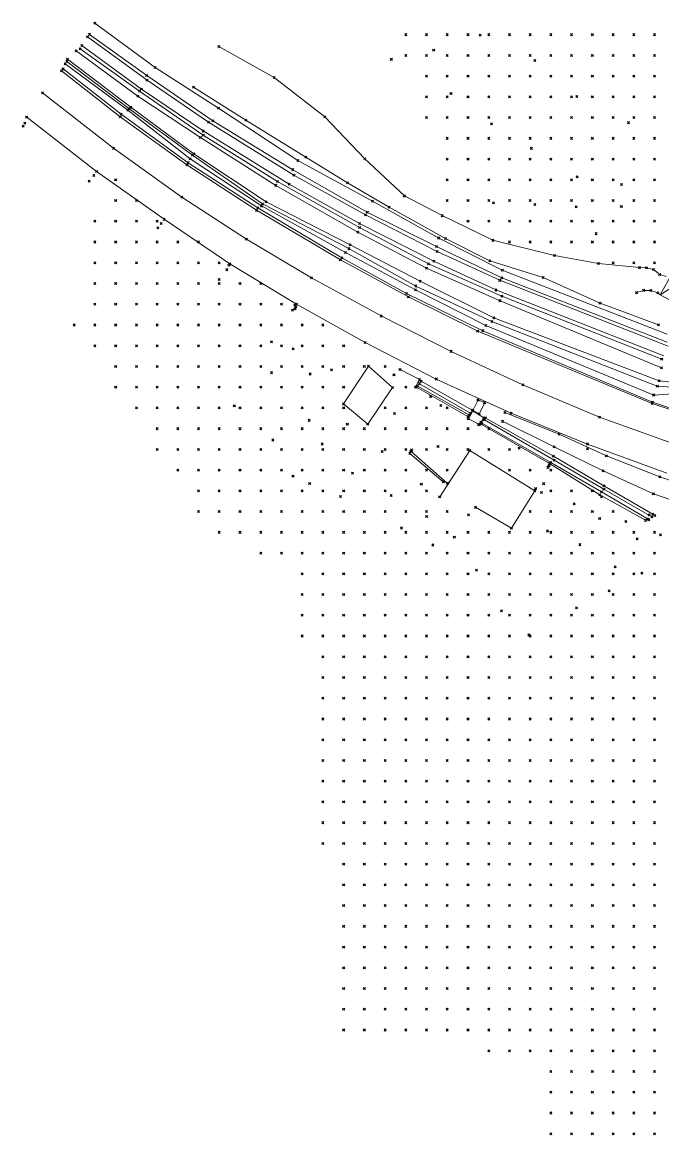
# Model space of a CAD drawing. Header units: metres. Extents: x 441556 to 446409, y 432338 to 461058.
# Drawn here: x 444639.9 to 444732.6, y 444541.6 to 444702.5 of the extents above; entities that cross this region are included whole.
import ezdxf

# ---------------------------------------------------------------- set-up
doc = ezdxf.new("R2010")
doc.units = ezdxf.units.M
doc.header["$MEASUREMENT"] = 0
doc.header["$PDMODE"] = 35
doc.header["$PDSIZE"] = 0.15
for name, color, linetype, lineweight in [('DTM-BRE-RevN2_UCGEN_MODEL', 5, 'Continuous', 0), ('DTM-BRE-RevN_GRP_ CAROSABIL', 2, 'Continuous', 0), ('DTM-BRE-RevN_GRP_AX', 2, 'Continuous', 0), ('DTM-BRE-RevN_GRP_CALE FERATA', 2, 'Continuous', 0), ('DTM-BRE-RevN_GRP_CONSTRUCTIE', 2, 'Continuous', 0), ('DTM-BRE-RevN_GRP_PARAPET METALIC', 2, 'Continuous', 0), ('DTM-BRE-RevN_GRP_PLATFORMA BETON', 2, 'Continuous', 0), ('DTM-BRE-RevN_GRP_PODET', 2, 'Continuous', 0), ('DTM-BRE-RevN_GRP_SANT BETON JOS', 2, 'Continuous', 0), ('DTM-BRE-RevN_GRP_SANT BETON SUS', 2, 'Continuous', 0), ('DTM-BRE-RevN_GRP_SANT PAMANT JOS', 2, 'Continuous', 0), ('DTM-BRE-RevN_GRP_TALUZ JOS', 2, 'Continuous', 0), ('DTM-BRE-RevN_GRP_TALUZ SUS', 2, 'Continuous', 0), ('DTM-BRE-RevN_GRP_ZID SPRIJIN JOS', 2, 'Continuous', 0), ('DTM-BRE-RevN_GRP_ZID SPRIJIN SUS', 2, 'Continuous', 0), ('DTM-NOK-RevN_LIDAR_co_lidar', 91, 'Continuous', 0), ('DTM-NOK-RevN_RTK', 32, 'Continuous', 0)]:
    doc.layers.add(name, color=color, linetype=linetype, lineweight=lineweight)

msp = doc.modelspace()

# ---------------------------------------------------------------- linework, layer by layer
at = {"layer": 'DTM-BRE-RevN2_UCGEN_MODEL'}
for points in [[(444735.917, 444665.417, 339.467), (444732.215, 444663.092, 341.251), (444734.008, 444666.301, 339.467)], [(444735.917, 444665.417, 339.467), (444734.725, 444661.754, 341.469), (444732.215, 444663.092, 341.251)]]:
    msp.add_3dface(points, dxfattribs=at)
at = {"layer": 'DTM-BRE-RevN_GRP_ CAROSABIL'}
for p, q in [((444654.096, 444688.871, 344.428), (444645.591, 444695.496, 344.508)), ((444650.668, 444680.952, 344.983), (444640.544, 444688.814, 345.04)), ((444663.74, 444681.904, 344.295), (444654.096, 444688.871, 344.428)), ((444673.809, 444675.34, 344.141), (444663.74, 444681.904, 344.295)), ((444660.445, 444674.039, 344.845), (444650.668, 444680.952, 344.983)), ((444685.935, 444668.181, 343.964), (444673.809, 444675.34, 344.141)), ((444669.943, 444667.576, 344.753), (444660.445, 444674.039, 344.845)), ((444679.597, 444661.749, 344.588), (444669.943, 444667.576, 344.753)), ((444695.779, 444662.815, 343.869), (444685.935, 444668.181, 343.964)), ((444705.811, 444657.85, 343.789), (444695.779, 444662.815, 343.869)), ((444689.512, 444656.207, 344.49), (444679.597, 444661.749, 344.588)), ((444731.064, 444647.383, 343.714), (444705.811, 444657.85, 343.789)), ((444699.823, 444650.936, 344.428), (444689.512, 444656.207, 344.49)), ((444710.639, 444645.981, 344.372), (444699.823, 444650.936, 344.428)), ((444742.853, 444643.418, 343.734), (444731.064, 444647.383, 343.714)), ((444721.697, 444641.535, 344.327), (444710.639, 444645.981, 344.372)), ((444733.175, 444637.343, 344.333), (444721.697, 444641.535, 344.327))]:
    msp.add_line(p, q, dxfattribs=at)
at = {"layer": 'DTM-BRE-RevN_GRP_AX'}
for p, q in [((444653.116, 444684.305, 344.686), (444642.852, 444692.34, 344.754)), ((444663.01, 444677.239, 344.576), (444653.116, 444684.305, 344.686)), ((444672.332, 444671.155, 344.413), (444663.01, 444677.239, 344.576)), ((444681.749, 444665.571, 344.281), (444672.332, 444671.155, 344.413)), ((444691.86, 444660.054, 344.157), (444681.749, 444665.571, 344.281)), ((444701.985, 444654.941, 344.072), (444691.86, 444660.054, 344.157)), ((444712.356, 444650.099, 344.043), (444701.985, 444654.941, 344.072)), ((444723.448, 444645.427, 344.017), (444712.356, 444650.099, 344.043)), ((444734.751, 444641.378, 344.043), (444723.448, 444645.427, 344.017))]:
    msp.add_line(p, q, dxfattribs=at)
at = {"layer": 'DTM-BRE-RevN_GRP_CALE FERATA'}
for p, q in [((444657.958, 444694.146, 344.653), (444649.333, 444700.418, 344.653)), ((444657.138, 444692.877, 344.684), (444648.513, 444699.177, 344.686)), ((444666.86, 444688.1, 344.664), (444657.958, 444694.146, 344.653)), ((444666.067, 444686.816, 344.704), (444657.138, 444692.877, 344.684)), ((444678.524, 444679.116, 344.719), (444666.067, 444686.816, 344.704)), ((444679.228, 444680.419, 344.674), (444666.86, 444688.1, 344.664)), ((444689.576, 444674.676, 344.652), (444679.228, 444680.419, 344.674)), ((444688.697, 444673.428, 344.688), (444678.524, 444679.116, 344.719)), ((444699.961, 444669.385, 344.598), (444689.576, 444674.676, 344.652)), ((444699.48, 444667.985, 344.626), (444688.697, 444673.428, 344.688)), ((444708.997, 444665.214, 344.587), (444699.961, 444669.385, 344.598)), ((444708.446, 444663.815, 344.631), (444699.48, 444667.985, 344.626)), ((444733.386, 444655.682, 344.589), (444708.997, 444665.214, 344.587)), ((444732.75, 444654.296, 344.628), (444708.446, 444663.815, 344.631))]:
    msp.add_line(p, q, dxfattribs=at)
at = {"layer": 'DTM-BRE-RevN_GRP_CONSTRUCTIE'}
for p, q in [((444690.025, 444652.797, 343.989), (444686.403, 444647.33, 345.973)), ((444693.497, 444649.717, 343.764), (444690.025, 444652.797, 343.989)), ((444689.893, 444644.402, 345.096), (444693.497, 444649.717, 343.764)), ((444686.403, 444647.33, 345.973), (444689.893, 444644.402, 345.096)), ((444704.653, 444640.585, 343.344), (444700.311, 444633.879, 345.485)), ((444714.095, 444634.759, 343.329), (444704.653, 444640.585, 343.344)), ((444710.681, 444629.356, 344.645), (444714.095, 444634.759, 343.329)), ((444705.479, 444632.382, 345.03), (444710.681, 444629.356, 344.645))]:
    msp.add_line(p, q, dxfattribs=at)
at = {"layer": 'DTM-BRE-RevN_GRP_PARAPET METALIC'}
for p, q in [((444654.233, 444689.242, 344.343), (444645.805, 444695.782, 344.412)), ((444663.912, 444682.227, 344.198), (444654.233, 444689.242, 344.343)), ((444674.006, 444675.707, 344.069), (444663.912, 444682.227, 344.198)), ((444686.137, 444668.462, 343.8), (444674.006, 444675.707, 344.069)), ((444695.502, 444663.313, 343.776), (444686.137, 444668.462, 343.8)), ((444706.553, 444657.928, 343.609), (444695.502, 444663.313, 343.776)), ((444731.118, 444647.597, 343.596), (444706.553, 444657.928, 343.609)), ((444742.898, 444643.646, 343.631), (444731.118, 444647.597, 343.596))]:
    msp.add_line(p, q, dxfattribs=at)
at = {"layer": 'DTM-BRE-RevN_GRP_PLATFORMA BETON'}
for p, q in [((444705.121, 444646.394, 343.566), (444705.861, 444647.905, 344.225)), ((444705.861, 444647.905, 344.225), (444706.825, 444647.515, 344.22)), ((444706.021, 444645.893, 343.587), (444705.121, 444646.394, 343.566)), ((444706.825, 444647.515, 344.22), (444706.021, 444645.893, 343.587))]:
    msp.add_line(p, q, dxfattribs=at)
at = {"layer": 'DTM-BRE-RevN_GRP_PODET'}
for p, q in [((444697.381, 444650.864, 343.903), (444694.57, 444652.303, 343.922)), ((444696.813, 444649.741, 343.629), (444697.381, 444650.864, 343.903)), ((444704.46, 444645.187, 343.308), (444705.105, 444646.324, 343.298)), ((444705.105, 444646.324, 343.298), (444706.686, 444645.319, 343.219)), ((444706.057, 444644.366, 343.212), (444704.46, 444645.187, 343.308)), ((444706.252, 444644.673, 342.914), (444706.057, 444644.366, 343.212)), ((444706.686, 444645.319, 343.219), (444706.252, 444644.673, 342.914))]:
    msp.add_line(p, q, dxfattribs=at)
at = {"layer": 'DTM-BRE-RevN_GRP_SANT BETON JOS'}
for p, q in [((444655.339, 444690.045, 343.827), (444646.337, 444696.862, 343.989)), ((444664.531, 444683.299, 343.655), (444655.339, 444690.045, 343.827)), ((444674.682, 444676.26, 343.625), (444664.531, 444683.299, 343.655)), ((444687.152, 444669.797, 343.31), (444674.682, 444676.26, 343.625)), ((444696.879, 444664.388, 343.354), (444687.152, 444669.797, 343.31)), ((444707.843, 444659.263, 343.133), (444696.879, 444664.388, 343.354)), ((444731.809, 444649.896, 342.522), (444707.843, 444659.263, 343.133)), ((444737.684, 444649.526, 341.597), (444731.809, 444649.896, 342.522)), ((444706.776, 444645.025, 342.708), (444716.884, 444639.214, 342.365)), ((444716.391, 444638.854, 342.361), (444706.416, 444644.573, 342.702)), ((444723.744, 444634.615, 342.113), (444716.391, 444638.854, 342.361)), ((444716.884, 444639.214, 342.365), (444724.087, 444635.003, 342.122)), ((444730.482, 444630.677, 341.651), (444723.744, 444634.615, 342.113)), ((444724.087, 444635.003, 342.122), (444731, 444630.999, 341.649))]:
    msp.add_line(p, q, dxfattribs=at)
at = {"layer": 'DTM-BRE-RevN_GRP_SANT BETON SUS'}
for p, q in [((444655.192, 444689.813, 344.155), (444646.101, 444696.54, 344.277)), ((444655.628, 444690.236, 344.066), (444646.458, 444697.189, 344.126)), ((444664.191, 444682.775, 344.075), (444655.192, 444689.813, 344.155)), ((444664.751, 444683.515, 343.963), (444655.628, 444690.236, 344.066)), ((444675.208, 444676.566, 344.014), (444664.751, 444683.515, 343.963)), ((444674.535, 444675.966, 343.939), (444664.191, 444682.775, 344.075)), ((444686.672, 444669.25, 343.723), (444674.535, 444675.966, 343.939)), ((444687.371, 444670.355, 343.783), (444675.208, 444676.566, 344.014)), ((444696.812, 444663.846, 343.55), (444686.672, 444669.25, 343.723)), ((444697.469, 444665.083, 343.668), (444687.371, 444670.355, 343.783)), ((444708.134, 444659.784, 343.609), (444697.469, 444665.083, 343.668)), ((444706.972, 444658.662, 343.543), (444696.812, 444663.846, 343.55)), ((444732.084, 444650.692, 343.139), (444708.134, 444659.784, 343.609)), ((444731.284, 444648.623, 343.451), (444706.972, 444658.662, 343.543)), ((444696.958, 444649.781, 343.406), (444704.4, 444645.532, 343.141)), ((444705.011, 444646.416, 343.217), (444697.609, 444650.621, 343.498)), ((444737.726, 444650.053, 341.984), (444732.084, 444650.692, 343.139)), ((444737.481, 444649.031, 341.919), (444731.284, 444648.623, 343.451)), ((444716.764, 444639.765, 342.934), (444706.917, 444645.335, 343.245)), ((444706.206, 444644.461, 343.116), (444716.187, 444638.698, 342.812)), ((444716.187, 444638.698, 342.812), (444723.507, 444634.197, 342.405)), ((444724.087, 444635.503, 342.476), (444716.764, 444639.765, 342.934)), ((444731.151, 444631.401, 342.162), (444724.087, 444635.503, 342.476)), ((444723.507, 444634.197, 342.405), (444730.107, 444630.499, 342.12))]:
    msp.add_line(p, q, dxfattribs=at)
at = {"layer": 'DTM-BRE-RevN_GRP_SANT PAMANT JOS'}
for p, q in [((444704.642, 444645.723, 342.784), (444697.074, 444649.94, 343.149)), ((444704.755, 444646.004, 342.78), (444697.406, 444650.263, 343.074))]:
    msp.add_line(p, q, dxfattribs=at)
at = {"layer": 'DTM-BRE-RevN_GRP_TALUZ JOS'}
for p, q in [((444659.133, 444696, 344.119), (444650.425, 444702.39, 344.006)), ((444656.642, 444691.861, 344.22), (444647.718, 444698.407, 344.257)), ((444668.334, 444699.022, 341.922), (444676.363, 444694.558, 341.968)), ((444668.287, 444690.101, 344.017), (444659.133, 444696, 344.119)), ((444676.363, 444694.558, 341.968), (444683.701, 444688.867, 342.149)), ((444665.675, 444685.88, 344.225), (444656.642, 444691.861, 344.22)), ((444679.795, 444682.545, 343.976), (444668.287, 444690.101, 344.017)), ((444683.701, 444688.867, 342.149), (444689.49, 444682.794, 342.244)), ((444676.6, 444678.949, 344.201), (444665.675, 444685.88, 344.225)), ((444690.604, 444676.668, 343.914), (444679.795, 444682.545, 343.976)), ((444689.49, 444682.794, 342.244), (444695.199, 444677.414, 342.453)), ((444688.459, 444672.184, 344.243), (444676.6, 444678.949, 344.201)), ((444695.199, 444677.414, 342.453), (444700.68, 444674.565, 342.458)), ((444700.165, 444671.332, 344.032), (444690.604, 444676.668, 343.914)), ((444700.68, 444674.565, 342.458), (444708, 444670.998, 342.554)), ((444698.399, 444666.958, 344.236), (444688.459, 444672.184, 344.243)), ((444709.378, 444666.673, 344.035), (444700.165, 444671.332, 344.032)), ((444708, 444670.998, 342.554), (444716.912, 444668.81, 341.636)), ((444716.912, 444668.81, 341.636), (444723.304, 444667.64, 340.859)), ((444723.304, 444667.64, 340.859), (444729.232, 444667.045, 340.107)), ((444709.044, 444662.269, 344.159), (444698.399, 444666.958, 344.236)), ((444733.215, 444657.409, 343.959), (444709.378, 444666.673, 344.035)), ((444730.235, 444667.008, 339.747), (444729.232, 444667.045, 340.107)), ((444731.267, 444666.766, 339.881), (444730.235, 444667.008, 339.747)), ((444732.152, 444666.046, 339.826), (444731.267, 444666.766, 339.881)), ((444733.108, 444665.747, 339.827), (444732.152, 444666.046, 339.826)), ((444732.429, 444652.572, 344.181), (444709.044, 444662.269, 344.159)), ((444716.89, 444641.139, 343.1), (444709.412, 444644.823, 343.215)), ((444723.958, 444637.646, 342.85), (444716.89, 444641.139, 343.1)), ((444731.234, 444634.349, 342.88), (444723.958, 444637.646, 342.85)), ((444739.027, 444631.595, 342.735), (444731.234, 444634.349, 342.88))]:
    msp.add_line(p, q, dxfattribs=at)
at = {"layer": 'DTM-BRE-RevN_GRP_TALUZ SUS'}
for p, q in [((444657.908, 444694.831, 344.388), (444649.652, 444700.792, 344.405)), ((444656.862, 444692.557, 344.509), (444648.275, 444698.698, 344.513)), ((444667.484, 444688.291, 344.415), (444657.908, 444694.831, 344.388)), ((444672.252, 444688.39, 343.91), (444664.677, 444693.149, 343.944)), ((444666.107, 444686.203, 344.458), (444656.862, 444692.557, 344.509)), ((444679.049, 444681.217, 344.395), (444667.484, 444688.291, 344.415)), ((444680.959, 444683.026, 343.81), (444672.252, 444688.39, 343.91)), ((444676.849, 444679.503, 344.403), (444666.107, 444686.203, 344.458)), ((444686.974, 444679.332, 343.82), (444680.959, 444683.026, 343.81)), ((444689.839, 444675.056, 344.367), (444679.049, 444681.217, 344.395)), ((444688.731, 444672.845, 344.483), (444676.849, 444679.503, 344.403)), ((444692.988, 444675.806, 343.84), (444686.974, 444679.332, 343.82)), ((444701.136, 444671.263, 343.918), (444692.988, 444675.806, 343.84)), ((444699.858, 444670.093, 344.315), (444689.839, 444675.056, 344.367)), ((444698.712, 444667.61, 344.387), (444688.731, 444672.845, 344.483)), ((444707.562, 444668.014, 344.08), (444701.136, 444671.263, 343.918)), ((444709.308, 444665.556, 344.294), (444699.858, 444670.093, 344.315)), ((444709.31, 444662.933, 344.347), (444698.712, 444667.61, 344.387)), ((444715.27, 444665.617, 343.835), (444707.562, 444668.014, 344.08)), ((444723.516, 444661.925, 343.799), (444715.27, 444665.617, 343.835)), ((444733.234, 444656.26, 344.386), (444709.308, 444665.556, 344.294)), ((444732.44, 444653.821, 344.427), (444709.31, 444662.933, 344.347)), ((444729.833, 444663.765, 341.267), (444728.811, 444663.429, 341.627)), ((444730.862, 444663.754, 341.507), (444729.833, 444663.765, 341.267)), ((444731.891, 444663.41, 341.427), (444730.862, 444663.754, 341.507)), ((444732.215, 444663.092, 341.251), (444731.891, 444663.41, 341.427)), ((444731.971, 444658.787, 343.673), (444723.516, 444661.925, 343.799)), ((444709.752, 444646.098, 344.231), (444717.585, 444642.948, 344.191)), ((444717.585, 444642.948, 344.191), (444724.434, 444639.816, 344.085)), ((444724.434, 444639.816, 344.085), (444732.174, 444636.8, 344.058)), ((444732.174, 444636.8, 344.058), (444739.706, 444634.199, 344.149))]:
    msp.add_line(p, q, dxfattribs=at)
at = {"layer": 'DTM-BRE-RevN_GRP_ZID SPRIJIN JOS'}
msp.add_line((444696.159, 444640.508, 343.984), (444701.427, 444635.85, 344.467), dxfattribs=at)
at = {"layer": 'DTM-BRE-RevN_GRP_ZID SPRIJIN SUS'}
msp.add_line((444700.836, 444636.09, 345.735), (444695.974, 444640.185, 345.818), dxfattribs=at)
at = {"layer": 'DTM-NOK-RevN_LIDAR_co_lidar'}
for p in [(444695.41, 444700.746, 340.043), (444698.409, 444700.746, 339.39), (444701.409, 444700.746, 339.021), (444704.408, 444700.746, 338.771), (444707.407, 444700.746, 338.557), (444710.407, 444700.746, 338.439), (444713.406, 444700.746, 338.383), (444716.406, 444700.746, 338.353), (444719.405, 444700.746, 338.341), (444722.404, 444700.746, 338.336), (444725.404, 444700.746, 338.305), (444728.403, 444700.746, 338.255), (444731.402, 444700.746, 338.221), (444695.41, 444697.746, 341.022), (444698.409, 444697.746, 340.587), (444701.409, 444697.746, 340.013), (444704.408, 444697.746, 339.59), (444707.407, 444697.746, 339.241), (444710.407, 444697.746, 338.862), (444713.406, 444697.746, 338.598), (444716.406, 444697.746, 338.471), (444719.405, 444697.746, 338.39), (444722.404, 444697.746, 338.327), (444725.404, 444697.746, 338.291), (444728.403, 444697.746, 338.259), (444731.402, 444697.746, 338.216), (444698.409, 444694.747, 341.576), (444701.409, 444694.747, 341.007), (444704.408, 444694.747, 340.482), (444707.407, 444694.747, 340.136), (444710.407, 444694.747, 339.608), (444713.406, 444694.747, 339.063), (444716.406, 444694.747, 338.746), (444719.405, 444694.747, 338.564), (444722.404, 444694.747, 338.416), (444725.404, 444694.747, 338.325), (444728.403, 444694.747, 338.278), (444731.402, 444694.747, 338.249), (444698.409, 444691.748, 341.923), (444701.409, 444691.748, 341.717), (444704.408, 444691.748, 341.389), (444707.407, 444691.748, 340.927), (444710.407, 444691.748, 340.41), (444713.406, 444691.748, 339.824), (444716.406, 444691.748, 339.299), (444719.405, 444691.748, 338.902), (444722.404, 444691.748, 338.609), (444725.404, 444691.748, 338.417), (444728.403, 444691.748, 338.319), (444731.402, 444691.748, 338.297), (444698.409, 444688.748, 342.001), (444701.409, 444688.748, 341.994), (444704.408, 444688.748, 341.907), (444707.407, 444688.748, 341.546), (444710.407, 444688.748, 341.177), (444713.406, 444688.748, 340.778), (444716.406, 444688.748, 340.156), (444719.405, 444688.748, 339.542), (444722.404, 444688.748, 339.069), (444725.404, 444688.748, 338.694), (444728.403, 444688.748, 338.474), (444731.402, 444688.748, 338.363), (444701.409, 444685.749, 342.033), (444704.408, 444685.749, 342.008), (444707.407, 444685.749, 341.943), (444710.407, 444685.749, 341.767), (444713.406, 444685.749, 341.53), (444716.406, 444685.749, 341.015), (444719.405, 444685.749, 340.446), (444722.404, 444685.749, 339.953), (444725.404, 444685.749, 339.442), (444728.403, 444685.749, 338.987), (444731.402, 444685.749, 338.604), (444701.409, 444682.75, 342.157), (444704.408, 444682.75, 342.109), (444707.407, 444682.75, 342.037), (444710.407, 444682.75, 342.019), (444713.406, 444682.75, 341.979), (444716.406, 444682.75, 341.7), (444719.405, 444682.75, 341.249), (444722.404, 444682.75, 340.752), (444725.404, 444682.75, 340.292), (444728.403, 444682.75, 339.832), (444731.402, 444682.75, 339.283), (444653.419, 444679.75, 345.012), (444701.409, 444679.75, 342.239), (444704.408, 444679.75, 342.224), (444707.407, 444679.75, 342.201), (444710.407, 444679.75, 342.139), (444713.406, 444679.75, 342.042), (444716.406, 444679.75, 341.854), (444719.405, 444679.75, 341.564), (444722.404, 444679.75, 341.151), (444725.404, 444679.75, 340.671), (444728.403, 444679.75, 340.237), (444731.402, 444679.75, 339.821), (444653.419, 444676.751, 345.864), (444656.419, 444676.751, 344.896), (444701.409, 444676.751, 342.378), (444704.408, 444676.751, 342.338), (444707.407, 444676.751, 342.294), (444710.407, 444676.751, 342.233), (444713.406, 444676.751, 342.098), (444716.406, 444676.751, 341.796), (444719.405, 444676.751, 341.351), (444722.404, 444676.751, 340.883), (444725.404, 444676.751, 340.445), (444728.403, 444676.751, 340.017), (444731.402, 444676.751, 339.603), (444650.42, 444673.752, 351.345), (444653.419, 444673.752, 348.084), (444656.419, 444673.752, 345.356), (444659.418, 444673.752, 345.059), (444704.408, 444673.752, 342.492), (444707.407, 444673.752, 342.386), (444710.407, 444673.752, 342.392), (444713.406, 444673.752, 342.222), (444716.406, 444673.752, 341.805), (444719.405, 444673.752, 341.316), (444722.404, 444673.752, 340.829), (444725.404, 444673.752, 340.338), (444728.403, 444673.752, 339.882), (444731.402, 444673.752, 339.475), (444650.42, 444670.752, 353.94), (444653.419, 444670.752, 352.186), (444656.419, 444670.752, 349.206), (444659.418, 444670.752, 346.615), (444662.417, 444670.752, 345.088), (444665.417, 444670.752, 344.753), (444710.407, 444670.752, 342.697), (444713.406, 444670.752, 342.52), (444716.406, 444670.752, 341.911), (444719.405, 444670.752, 341.239), (444722.404, 444670.752, 340.818), (444725.404, 444670.752, 340.44), (444728.403, 444670.752, 340.01), (444731.402, 444670.752, 339.504), (444650.42, 444667.753, 356.2), (444653.419, 444667.753, 352.972), (444656.419, 444667.753, 350.639), (444659.418, 444667.753, 349.44), (444662.417, 444667.753, 347.626), (444665.417, 444667.753, 345.458), (444668.416, 444667.753, 344.568), (444725.404, 444667.753, 341.048), (444728.403, 444667.753, 340.603), (444731.402, 444667.753, 339.606), (444650.42, 444664.754, 358.853), (444653.419, 444664.754, 355.852), (444656.419, 444664.754, 352.307), (444659.418, 444664.754, 350.905), (444662.417, 444664.754, 349.724), (444665.417, 444664.754, 347.17), (444668.416, 444664.754, 345.115), (444671.415, 444664.754, 344.662), (444674.415, 444664.754, 344.422), (444650.42, 444661.754, 360.036), (444653.419, 444661.754, 357.102), (444656.419, 444661.754, 353.919), (444659.418, 444661.754, 352.534), (444662.417, 444661.754, 351.861), (444665.417, 444661.754, 349.641), (444668.416, 444661.754, 345.714), (444671.415, 444661.754, 345.488), (444674.415, 444661.754, 344.788), (444677.414, 444661.754, 344.411), (444647.421, 444658.755, 362.666), (444650.42, 444658.755, 360.901), (444653.419, 444658.755, 358.577), (444656.419, 444658.755, 355.955), (444659.418, 444658.755, 354.65), (444662.417, 444658.755, 354.375), (444665.417, 444658.755, 352.996), (444668.416, 444658.755, 349.539), (444671.415, 444658.755, 345.534), (444674.415, 444658.755, 345.321), (444677.414, 444658.755, 345.182), (444680.413, 444658.755, 344.832), (444683.413, 444658.755, 344.287), (444650.42, 444655.756, 362.476), (444653.419, 444655.756, 360.901), (444656.419, 444655.756, 358.962), (444659.418, 444655.756, 357.249), (444662.417, 444655.756, 356.795), (444665.417, 444655.756, 355.373), (444668.416, 444655.756, 351.668), (444671.415, 444655.756, 347.961), (444674.415, 444655.756, 346.67), (444677.414, 444655.756, 346.326), (444680.413, 444655.756, 345.526), (444683.413, 444655.756, 344.815), (444686.412, 444655.756, 344.259), (444653.419, 444652.756, 362.565), (444656.419, 444652.756, 360.85), (444659.418, 444652.756, 359.19), (444662.417, 444652.756, 357.632), (444665.417, 444652.756, 356.566), (444668.416, 444652.756, 353.649), (444671.415, 444652.756, 348.889), (444674.415, 444652.756, 347.741), (444677.414, 444652.756, 347.203), (444680.413, 444652.756, 346.54), (444683.413, 444652.756, 345.321), (444686.412, 444652.756, 344.732), (444689.411, 444652.756, 344.089), (444692.411, 444652.756, 343.814), (444653.419, 444649.757, 364.361), (444656.419, 444649.757, 362.931), (444659.418, 444649.757, 360.891), (444662.417, 444649.757, 358.526), (444665.417, 444649.757, 357.2), (444668.416, 444649.757, 355.866), (444671.415, 444649.757, 352.752), (444674.415, 444649.757, 349.01), (444677.414, 444649.757, 348.246), (444680.413, 444649.757, 347.261), (444683.413, 444649.757, 345.895), (444686.412, 444649.757, 345.411), (444695.41, 444649.757, 343.766), (444656.419, 444646.758, 364.662), (444659.418, 444646.758, 362.431), (444662.417, 444646.758, 359.694), (444665.417, 444646.758, 358.078), (444668.416, 444646.758, 356.811), (444671.415, 444646.758, 355.298), (444674.415, 444646.758, 352.094), (444677.414, 444646.758, 348.946), (444680.413, 444646.758, 348.309), (444683.413, 444646.758, 347.318), (444686.412, 444646.758, 346.32), (444692.411, 444646.758, 343.968), (444695.41, 444646.758, 343.684), (444698.409, 444646.758, 343.431), (444701.409, 444646.758, 343.275), (444659.418, 444643.758, 363.468), (444662.417, 444643.758, 361.154), (444665.417, 444643.758, 359.715), (444668.416, 444643.758, 358.261), (444671.415, 444643.758, 356.481), (444674.415, 444643.758, 354.584), (444677.414, 444643.758, 351.603), (444680.413, 444643.758, 349.586), (444683.413, 444643.758, 348.751), (444686.412, 444643.758, 347.571), (444689.411, 444643.758, 345.835), (444692.411, 444643.758, 344.736), (444695.41, 444643.758, 343.907), (444698.409, 444643.758, 343.566), (444701.409, 444643.758, 343.331), (444704.408, 444643.758, 343.183), (444707.407, 444643.758, 343.13), (444659.418, 444640.759, 364.275), (444662.417, 444640.759, 362.857), (444665.417, 444640.759, 361.602), (444668.416, 444640.759, 359.824), (444671.415, 444640.759, 357.793), (444674.415, 444640.759, 355.801), (444677.414, 444640.759, 353.619), (444680.413, 444640.759, 351.114), (444683.413, 444640.759, 350.265), (444686.412, 444640.759, 349.21), (444689.411, 444640.759, 347.497), (444692.411, 444640.759, 346.305), (444695.41, 444640.759, 344.918), (444698.409, 444640.759, 343.886), (444701.409, 444640.759, 343.513), (444704.408, 444640.759, 343.312), (444707.407, 444640.759, 343.124), (444710.407, 444640.759, 342.971), (444662.417, 444637.76, 364.6), (444665.417, 444637.76, 363.31), (444668.416, 444637.76, 361.468), (444671.415, 444637.76, 359.453), (444674.415, 444637.76, 357.099), (444677.414, 444637.76, 354.568), (444680.413, 444637.76, 352.67), (444683.413, 444637.76, 351.923), (444686.412, 444637.76, 350.999), (444689.411, 444637.76, 349.339), (444692.411, 444637.76, 347.882), (444695.41, 444637.76, 346.563), (444698.409, 444637.76, 344.929), (444701.409, 444637.76, 343.98), (444710.407, 444637.76, 343.156), (444713.406, 444637.76, 342.978), (444716.406, 444637.76, 342.776), (444665.417, 444634.76, 365.119), (444668.416, 444634.76, 363.311), (444671.415, 444634.76, 361.246), (444674.415, 444634.76, 358.762), (444677.414, 444634.76, 355.907), (444680.413, 444634.76, 354.227), (444683.413, 444634.76, 353.712), (444686.412, 444634.76, 352.943), (444689.411, 444634.76, 351.5), (444692.411, 444634.76, 349.821), (444695.41, 444634.76, 348.509), (444698.409, 444634.76, 346.72), (444716.406, 444634.76, 343.266), (444719.405, 444634.76, 342.912), (444722.404, 444634.76, 342.614), (444665.417, 444631.761, 366.907), (444668.416, 444631.761, 365.048), (444671.415, 444631.761, 363.054), (444674.415, 444631.761, 360.49), (444677.414, 444631.761, 357.936), (444680.413, 444631.761, 356.396), (444683.413, 444631.761, 355.831), (444686.412, 444631.761, 354.968), (444689.411, 444631.761, 353.425), (444692.411, 444631.761, 351.964), (444695.41, 444631.761, 350.439), (444698.409, 444631.761, 348.802), (444701.409, 444631.761, 347.209), (444713.406, 444631.761, 343.96), (444716.406, 444631.761, 343.782), (444719.405, 444631.761, 343.541), (444722.404, 444631.761, 343.181), (444725.404, 444631.761, 342.735), (444668.416, 444628.762, 366.616), (444671.415, 444628.762, 364.631), (444674.415, 444628.762, 362.185), (444677.414, 444628.762, 360.329), (444680.413, 444628.762, 359.023), (444683.413, 444628.762, 358.016), (444686.412, 444628.762, 356.837), (444689.411, 444628.762, 354.975), (444692.411, 444628.762, 353.712), (444695.41, 444628.762, 352.119), (444698.409, 444628.762, 350.637), (444701.409, 444628.762, 349.007), (444704.408, 444628.762, 347.466), (444707.407, 444628.762, 346.452), (444710.407, 444628.762, 345.497), (444713.406, 444628.762, 344.824), (444716.406, 444628.762, 344.443), (444719.405, 444628.762, 344.149), (444722.404, 444628.762, 343.806), (444725.404, 444628.762, 343.429), (444728.403, 444628.762, 343.012), (444731.402, 444628.762, 342.458), (444674.415, 444625.762, 363.774), (444677.414, 444625.762, 362.561), (444680.413, 444625.762, 361.363), (444683.413, 444625.762, 360.13), (444686.412, 444625.762, 358.819), (444689.411, 444625.762, 356.922), (444692.411, 444625.762, 355.307), (444695.41, 444625.762, 353.686), (444698.409, 444625.762, 352.295), (444701.409, 444625.762, 350.789), (444704.408, 444625.762, 349.461), (444707.407, 444625.762, 348.558), (444710.407, 444625.762, 347.368), (444713.406, 444625.762, 346.254), (444716.406, 444625.762, 345.479), (444719.405, 444625.762, 345.033), (444722.404, 444625.762, 344.701), (444725.404, 444625.762, 344.304), (444728.403, 444625.762, 343.932), (444731.402, 444625.762, 343.573), (444680.413, 444622.763, 363.366), (444683.413, 444622.763, 362.173), (444686.412, 444622.763, 360.773), (444689.411, 444622.763, 358.968), (444692.411, 444622.763, 356.851), (444695.41, 444622.763, 355.349), (444698.409, 444622.763, 354.121), (444701.409, 444622.763, 352.536), (444704.408, 444622.763, 351.254), (444707.407, 444622.763, 350.225), (444710.407, 444622.763, 349.011), (444713.406, 444622.763, 347.718), (444716.406, 444622.763, 346.68), (444719.405, 444622.763, 346.086), (444722.404, 444622.763, 345.773), (444725.404, 444622.763, 345.474), (444728.403, 444622.763, 345.125), (444731.402, 444622.763, 344.732), (444680.413, 444619.764, 364.956), (444683.413, 444619.764, 363.49), (444686.412, 444619.764, 361.967), (444689.411, 444619.764, 360.506), (444692.411, 444619.764, 358.822), (444695.41, 444619.764, 357.203), (444698.409, 444619.764, 355.649), (444701.409, 444619.764, 353.951), (444704.408, 444619.764, 352.871), (444707.407, 444619.764, 351.501), (444710.407, 444619.764, 350.159), (444713.406, 444619.764, 348.96), (444716.406, 444619.764, 347.974), (444719.405, 444619.764, 347.35), (444722.404, 444619.764, 346.922), (444725.404, 444619.764, 346.454), (444728.403, 444619.764, 345.934), (444731.402, 444619.764, 345.527), (444680.413, 444616.764, 366.458), (444683.413, 444616.764, 364.767), (444686.412, 444616.764, 363.416), (444689.411, 444616.764, 362.065), (444692.411, 444616.764, 360.55), (444695.41, 444616.764, 358.815), (444698.409, 444616.764, 357.273), (444701.409, 444616.764, 355.607), (444704.408, 444616.764, 354.286), (444707.407, 444616.764, 352.6), (444710.407, 444616.764, 351.067), (444713.406, 444616.764, 349.967), (444716.406, 444616.764, 349.174), (444719.405, 444616.764, 348.549), (444722.404, 444616.764, 347.995), (444725.404, 444616.764, 347.466), (444728.403, 444616.764, 346.941), (444731.402, 444616.764, 346.48), (444680.413, 444613.765, 367.758), (444683.413, 444613.765, 366.206), (444686.412, 444613.765, 364.948), (444689.411, 444613.765, 363.228), (444692.411, 444613.765, 361.732), (444695.41, 444613.765, 360.154), (444698.409, 444613.765, 358.58), (444701.409, 444613.765, 356.875), (444704.408, 444613.765, 355.098), (444707.407, 444613.765, 353.344), (444710.407, 444613.765, 351.843), (444713.406, 444613.765, 350.824), (444716.406, 444613.765, 350.083), (444719.405, 444613.765, 349.437), (444722.404, 444613.765, 349.198), (444725.404, 444613.765, 349.182), (444728.403, 444613.765, 348.853), (444731.402, 444613.765, 348.359), (444683.413, 444610.766, 367.397), (444686.412, 444610.766, 365.857), (444689.411, 444610.766, 364.369), (444692.411, 444610.766, 362.867), (444695.41, 444610.766, 361.33), (444698.409, 444610.766, 359.642), (444701.409, 444610.766, 357.407), (444704.408, 444610.766, 355.343), (444707.407, 444610.766, 353.709), (444710.407, 444610.766, 352.495), (444713.406, 444610.766, 351.626), (444716.406, 444610.766, 351.037), (444719.405, 444610.766, 350.803), (444722.404, 444610.766, 350.935), (444725.404, 444610.766, 350.948), (444728.403, 444610.766, 350.606), (444731.402, 444610.766, 350.265), (444683.413, 444607.766, 368.44), (444686.412, 444607.766, 366.793), (444689.411, 444607.766, 365.256), (444692.411, 444607.766, 363.742), (444695.41, 444607.766, 362.322), (444698.409, 444607.766, 360.187), (444701.409, 444607.766, 357.767), (444704.408, 444607.766, 355.729), (444707.407, 444607.766, 354.283), (444710.407, 444607.766, 353.436), (444713.406, 444607.766, 353.244), (444716.406, 444607.766, 353.041), (444719.405, 444607.766, 352.961), (444722.404, 444607.766, 353.211), (444725.404, 444607.766, 353.162), (444728.403, 444607.766, 352.801), (444731.402, 444607.766, 352.499), (444683.413, 444604.767, 369.603), (444686.412, 444604.767, 367.81), (444689.411, 444604.767, 366.018), (444692.411, 444604.767, 364.568), (444695.41, 444604.767, 362.776), (444698.409, 444604.767, 360.835), (444701.409, 444604.767, 358.429), (444704.408, 444604.767, 356.415), (444707.407, 444604.767, 355.243), (444710.407, 444604.767, 354.837), (444713.406, 444604.767, 355.033), (444716.406, 444604.767, 355.053), (444719.405, 444604.767, 354.987), (444722.404, 444604.767, 355.135), (444725.404, 444604.767, 355.138), (444728.403, 444604.767, 354.83), (444731.402, 444604.767, 354.267), (444683.413, 444601.767, 370.485), (444686.412, 444601.767, 368.824), (444689.411, 444601.767, 367.127), (444692.411, 444601.767, 365.167), (444695.41, 444601.767, 363.167), (444698.409, 444601.767, 361.153), (444701.409, 444601.767, 358.699), (444704.408, 444601.767, 357.238), (444707.407, 444601.767, 356.95), (444710.407, 444601.767, 357.317), (444713.406, 444601.767, 357.442), (444716.406, 444601.767, 357.315), (444719.405, 444601.767, 357.286), (444722.404, 444601.767, 357.165), (444725.404, 444601.767, 356.868), (444728.403, 444601.767, 356.555), (444731.402, 444601.767, 356.119), (444683.413, 444598.768, 371.608), (444686.412, 444598.768, 369.705), (444689.411, 444598.768, 367.846), (444692.411, 444598.768, 365.556), (444695.41, 444598.768, 363.017), (444698.409, 444598.768, 360.881), (444701.409, 444598.768, 359.022), (444704.408, 444598.768, 358.519), (444707.407, 444598.768, 358.883), (444710.407, 444598.768, 359.558), (444713.406, 444598.768, 359.593), (444716.406, 444598.768, 359.46), (444719.405, 444598.768, 359.311), (444722.404, 444598.768, 358.985), (444725.404, 444598.768, 358.603), (444728.403, 444598.768, 358.133), (444731.402, 444598.768, 357.663), (444683.413, 444595.769, 371.997), (444686.412, 444595.769, 370.018), (444689.411, 444595.769, 368.021), (444692.411, 444595.769, 365.285), (444695.41, 444595.769, 362.559), (444698.409, 444595.769, 360.95), (444701.409, 444595.769, 360.399), (444704.408, 444595.769, 360.411), (444707.407, 444595.769, 360.801), (444710.407, 444595.769, 361.634), (444713.406, 444595.769, 361.725), (444716.406, 444595.769, 361.372), (444719.405, 444595.769, 360.983), (444722.404, 444595.769, 360.6), (444725.404, 444595.769, 360.234), (444728.403, 444595.769, 359.699), (444731.402, 444595.769, 359.165), (444683.413, 444592.769, 372.367), (444686.412, 444592.769, 369.776), (444689.411, 444592.769, 366.908), (444692.411, 444592.769, 364.41), (444695.41, 444592.769, 363.271), (444698.409, 444592.769, 362.551), (444701.409, 444592.769, 362.357), (444704.408, 444592.769, 362.521), (444707.407, 444592.769, 362.751), (444710.407, 444592.769, 363.582), (444713.406, 444592.769, 363.82), (444716.406, 444592.769, 363.521), (444719.405, 444592.769, 363.026), (444722.404, 444592.769, 362.396), (444725.404, 444592.769, 361.874), (444728.403, 444592.769, 361.349), (444731.402, 444592.769, 360.759), (444683.413, 444589.77, 372.163), (444686.412, 444589.77, 369.042), (444689.411, 444589.77, 366.405), (444692.411, 444589.77, 365.369), (444695.41, 444589.77, 365.328), (444698.409, 444589.77, 365.018), (444701.409, 444589.77, 364.756), (444704.408, 444589.77, 364.879), (444707.407, 444589.77, 364.885), (444710.407, 444589.77, 365.438), (444713.406, 444589.77, 365.566), (444716.406, 444589.77, 365.06), (444719.405, 444589.77, 364.484), (444722.404, 444589.77, 363.966), (444725.404, 444589.77, 363.54), (444728.403, 444589.77, 363.063), (444731.402, 444589.77, 362.335), (444683.413, 444586.771, 371.097), (444686.412, 444586.771, 368.496), (444689.411, 444586.771, 367.532), (444692.411, 444586.771, 367.923), (444695.41, 444586.771, 368.318), (444698.409, 444586.771, 368.177), (444701.409, 444586.771, 368.117), (444704.408, 444586.771, 367.71), (444707.407, 444586.771, 367.392), (444710.407, 444586.771, 367.611), (444713.406, 444586.771, 367.527), (444716.406, 444586.771, 367.072), (444719.405, 444586.771, 366.508), (444722.404, 444586.771, 365.977), (444725.404, 444586.771, 365.568), (444728.403, 444586.771, 364.975), (444731.402, 444586.771, 364.255), (444683.413, 444583.771, 370.83), (444686.412, 444583.771, 369.951), (444689.411, 444583.771, 370.489), (444692.411, 444583.771, 371.091), (444695.41, 444583.771, 371.461), (444698.409, 444583.771, 371.279), (444701.409, 444583.771, 370.959), (444704.408, 444583.771, 369.815), (444707.407, 444583.771, 369.662), (444710.407, 444583.771, 369.784), (444713.406, 444583.771, 369.499), (444716.406, 444583.771, 369.05), (444719.405, 444583.771, 368.695), (444722.404, 444583.771, 368.104), (444725.404, 444583.771, 367.328), (444728.403, 444583.771, 366.697), (444731.402, 444583.771, 366.048), (444686.412, 444580.772, 372.799), (444689.411, 444580.772, 373.577), (444692.411, 444580.772, 374.175), (444695.41, 444580.772, 374.187), (444698.409, 444580.772, 373.944), (444701.409, 444580.772, 373.39), (444704.408, 444580.772, 371.975), (444707.407, 444580.772, 371.997), (444710.407, 444580.772, 372.103), (444713.406, 444580.772, 371.682), (444716.406, 444580.772, 371.207), (444719.405, 444580.772, 370.767), (444722.404, 444580.772, 369.979), (444725.404, 444580.772, 369.12), (444728.403, 444580.772, 368.555), (444731.402, 444580.772, 367.83), (444686.412, 444577.773, 376.044), (444689.411, 444577.773, 376.58), (444692.411, 444577.773, 376.799), (444695.41, 444577.773, 376.651), (444698.409, 444577.773, 376.287), (444701.409, 444577.773, 375.522), (444704.408, 444577.773, 374.107), (444707.407, 444577.773, 374.174), (444710.407, 444577.773, 374.361), (444713.406, 444577.773, 373.961), (444716.406, 444577.773, 373.491), (444719.405, 444577.773, 372.941), (444722.404, 444577.773, 372.156), (444725.404, 444577.773, 371.444), (444728.403, 444577.773, 370.793), (444731.402, 444577.773, 369.885), (444686.412, 444574.773, 379.089), (444689.411, 444574.773, 379.202), (444692.411, 444574.773, 379.111), (444695.41, 444574.773, 378.921), (444698.409, 444574.773, 378.466), (444701.409, 444574.773, 377.459), (444704.408, 444574.773, 376.322), (444707.407, 444574.773, 376.478), (444710.407, 444574.773, 376.6), (444713.406, 444574.773, 376.235), (444716.406, 444574.773, 375.715), (444719.405, 444574.773, 375.082), (444722.404, 444574.773, 374.367), (444725.404, 444574.773, 373.696), (444728.403, 444574.773, 372.988), (444731.402, 444574.773, 371.998), (444686.412, 444571.774, 381.765), (444689.411, 444571.774, 381.659), (444692.411, 444571.774, 381.407), (444695.41, 444571.774, 381.129), (444698.409, 444571.774, 380.648), (444701.409, 444571.774, 379.339), (444704.408, 444571.774, 378.786), (444707.407, 444571.774, 378.976), (444710.407, 444571.774, 378.973), (444713.406, 444571.774, 378.647), (444716.406, 444571.774, 378.078), (444719.405, 444571.774, 377.391), (444722.404, 444571.774, 376.656), (444725.404, 444571.774, 375.886), (444728.403, 444571.774, 375.097), (444731.402, 444571.774, 374.055), (444686.412, 444568.775, 384.31), (444689.411, 444568.775, 384.046), (444692.411, 444568.775, 383.861), (444695.41, 444568.775, 383.495), (444698.409, 444568.775, 382.83), (444701.409, 444568.775, 381.34), (444704.408, 444568.775, 381.27), (444707.407, 444568.775, 381.525), (444710.407, 444568.775, 381.496), (444713.406, 444568.775, 381.241), (444716.406, 444568.775, 380.758), (444719.405, 444568.775, 380.132), (444722.404, 444568.775, 379.386), (444725.404, 444568.775, 378.434), (444728.403, 444568.775, 377.494), (444731.402, 444568.775, 376.513), (444686.412, 444565.775, 386.853), (444689.411, 444565.775, 386.527), (444692.411, 444565.775, 386.335), (444695.41, 444565.775, 385.81), (444698.409, 444565.775, 384.771), (444701.409, 444565.775, 383.62), (444704.408, 444565.775, 383.838), (444707.407, 444565.775, 384.108), (444710.407, 444565.775, 384.139), (444713.406, 444565.775, 384.016), (444716.406, 444565.775, 383.746), (444719.405, 444565.775, 383.238), (444722.404, 444565.775, 382.443), (444725.404, 444565.775, 381.279), (444728.403, 444565.775, 380.103), (444731.402, 444565.775, 379.133), (444686.412, 444562.776, 389.56), (444689.411, 444562.776, 389.264), (444692.411, 444562.776, 388.695), (444695.41, 444562.776, 387.948), (444698.409, 444562.776, 386.544), (444701.409, 444562.776, 386.071), (444704.408, 444562.776, 386.498), (444707.407, 444562.776, 386.684), (444710.407, 444562.776, 386.809), (444713.406, 444562.776, 386.849), (444716.406, 444562.776, 386.759), (444719.405, 444562.776, 386.287), (444722.404, 444562.776, 385.4), (444725.404, 444562.776, 384.084), (444728.403, 444562.776, 382.48), (444731.402, 444562.776, 381.165), (444686.412, 444559.777, 392.266), (444689.411, 444559.777, 391.843), (444692.411, 444559.777, 391.186), (444695.41, 444559.777, 390.22), (444698.409, 444559.777, 388.499), (444701.409, 444559.777, 388.512), (444704.408, 444559.777, 389.024), (444707.407, 444559.777, 389.243), (444710.407, 444559.777, 389.498), (444713.406, 444559.777, 389.603), (444716.406, 444559.777, 389.44), (444719.405, 444559.777, 388.854), (444722.404, 444559.777, 388.02), (444725.404, 444559.777, 386.623), (444728.403, 444559.777, 384.536), (444731.402, 444559.777, 382.862), (444686.412, 444556.777, 394.567), (444689.411, 444556.777, 394.308), (444692.411, 444556.777, 393.85), (444695.41, 444556.777, 392.663), (444698.409, 444556.777, 390.905), (444701.409, 444556.777, 391.195), (444704.408, 444556.777, 391.716), (444707.407, 444556.777, 392.012), (444710.407, 444556.777, 392.366), (444713.406, 444556.777, 392.358), (444716.406, 444556.777, 391.963), (444719.405, 444556.777, 391.2), (444722.404, 444556.777, 390.277), (444725.404, 444556.777, 388.681), (444728.403, 444556.777, 386.408), (444731.402, 444556.777, 384.763), (444707.407, 444553.778, 395.195), (444710.407, 444553.778, 395.312), (444713.406, 444553.778, 395.03), (444716.406, 444553.778, 394.685), (444719.405, 444553.778, 393.878), (444722.404, 444553.778, 392.356), (444725.404, 444553.778, 390.335), (444728.403, 444553.778, 388.291), (444731.402, 444553.778, 386.74), (444716.406, 444550.779, 397.477), (444719.405, 444550.779, 396.647), (444722.404, 444550.779, 394.918), (444725.404, 444550.779, 392.75), (444728.403, 444550.779, 390.657), (444731.402, 444550.779, 388.817), (444716.406, 444547.779, 399.535), (444719.405, 444547.779, 398.309), (444722.404, 444547.779, 396.642), (444725.404, 444547.779, 394.574), (444728.403, 444547.779, 392.485), (444731.402, 444547.779, 390.805), (444716.406, 444544.78, 401.811), (444719.405, 444544.78, 400.324), (444722.404, 444544.78, 398.392), (444725.404, 444544.78, 396.358), (444728.403, 444544.78, 394.528), (444731.402, 444544.78, 392.877), (444716.406, 444541.781, 403.547), (444719.405, 444541.781, 401.854), (444722.404, 444541.781, 400.118), (444725.404, 444541.781, 398.129), (444728.403, 444541.781, 396.381), (444731.402, 444541.781, 394.817)]:
    msp.add_point(p, dxfattribs=at)
at = {"layer": 'DTM-NOK-RevN_RTK'}
for p in [(444650.425, 444702.39, 344.006), (444649.333, 444700.418, 344.653), (444649.652, 444700.792, 344.405), (444706.156, 444700.666, 338.365), (444647.718, 444698.407, 344.257), (444648.275, 444698.698, 344.513), (444648.513, 444699.177, 344.686), (444668.334, 444699.022, 341.922), (444699.438, 444698.517, 339.948), (444646.101, 444696.54, 344.277), (444646.337, 444696.862, 343.989), (444646.458, 444697.189, 344.126), (444693.318, 444697.174, 341.939), (444714.097, 444697.023, 338.493), (444645.591, 444695.496, 344.508), (444645.805, 444695.782, 344.412), (444657.908, 444694.831, 344.388), (444659.133, 444696, 344.119), (444676.363, 444694.558, 341.968), (444657.138, 444692.877, 344.684), (444657.958, 444694.146, 344.653), (444664.677, 444693.149, 343.944), (444642.852, 444692.34, 344.754), (444656.642, 444691.861, 344.22), (444656.862, 444692.557, 344.509), (444701.945, 444692.218, 341.804), (444720.168, 444691.817, 338.591), (444655.192, 444689.813, 344.155), (444655.339, 444690.045, 343.827), (444655.628, 444690.236, 344.066), (444668.287, 444690.101, 344.017), (444640.544, 444688.814, 345.04), (444654.096, 444688.871, 344.428), (444654.233, 444689.242, 344.343), (444666.86, 444688.1, 344.664), (444667.484, 444688.291, 344.415), (444672.252, 444688.39, 343.91), (444683.701, 444688.867, 342.149), (444727.639, 444688.014, 338.4), (444640.051, 444687.523, 348.42), (444640.286, 444687.943, 344.584), (444666.067, 444686.816, 344.704), (444707.808, 444687.858, 341.855), (444665.675, 444685.88, 344.225), (444666.107, 444686.203, 344.458), (444653.116, 444684.305, 344.686), (444664.531, 444683.299, 343.655), (444664.751, 444683.515, 343.963), (444713.574, 444684.301, 341.99), (444663.74, 444681.904, 344.295), (444663.912, 444682.227, 344.198), (444664.191, 444682.775, 344.075), (444679.795, 444682.545, 343.976), (444680.959, 444683.026, 343.81), (444689.49, 444682.794, 342.244), (444650.257, 444680.374, 344.595), (444650.668, 444680.952, 344.983), (444679.049, 444681.217, 344.395), (444679.228, 444680.419, 344.674), (444720.197, 444680.163, 341.587), (444649.592, 444679.568, 345.629), (444676.6, 444678.949, 344.201), (444676.849, 444679.503, 344.403), (444678.524, 444679.116, 344.719), (444686.974, 444679.332, 343.82), (444726.608, 444679.073, 340.631), (444663.01, 444677.239, 344.576), (444695.199, 444677.414, 342.453), (444673.809, 444675.34, 344.141), (444674.006, 444675.707, 344.069), (444674.535, 444675.966, 343.939), (444674.682, 444676.26, 343.625), (444675.208, 444676.566, 344.014), (444690.604, 444676.668, 343.914), (444692.988, 444675.806, 343.84), (444708.108, 444676.408, 342.308), (444714.064, 444676.164, 342.289), (444720.069, 444675.829, 341.377), (444726.6, 444675.885, 340.364), (444660.445, 444674.039, 344.845), (444689.576, 444674.676, 344.652), (444689.839, 444675.056, 344.367), (444700.68, 444674.565, 342.458), (444659.527, 444672.81, 345.812), (444659.994, 444673.446, 344.469), (444688.459, 444672.184, 344.243), (444688.697, 444673.428, 344.688), (444688.731, 444672.845, 344.483), (444722.945, 444671.962, 340.798), (444672.332, 444671.155, 344.413), (444687.371, 444670.355, 343.783), (444700.165, 444671.332, 344.032), (444701.136, 444671.263, 343.918), (444708, 444670.998, 342.554), (444686.672, 444669.25, 343.723), (444687.152, 444669.797, 343.31), (444699.858, 444670.093, 344.315), (444699.961, 444669.385, 344.598), (444716.912, 444668.81, 341.636), (444669.781, 444667.422, 344.391), (444669.943, 444667.576, 344.753), (444685.935, 444668.181, 343.964), (444686.137, 444668.462, 343.8), (444698.712, 444667.61, 344.387), (444699.48, 444667.985, 344.626), (444707.562, 444668.014, 344.08), (444723.304, 444667.64, 340.859), (444729.232, 444667.045, 340.107), (444669.5, 444666.75, 344.261), (444681.749, 444665.571, 344.281), (444698.399, 444666.958, 344.236), (444709.308, 444665.556, 344.294), (444709.378, 444666.673, 344.035), (444715.27, 444665.617, 343.835), (444730.235, 444667.008, 339.747), (444731.267, 444666.766, 339.881), (444732.152, 444666.046, 339.826), (444668.404, 444665.32, 345.126), (444696.812, 444663.846, 343.55), (444696.879, 444664.388, 343.354), (444697.469, 444665.083, 343.668), (444708.997, 444665.214, 344.587), (444695.502, 444663.313, 343.776), (444695.779, 444662.815, 343.869), (444708.446, 444663.815, 344.631), (444709.044, 444662.269, 344.159), (444709.31, 444662.933, 344.347), (444728.811, 444663.429, 341.627), (444729.833, 444663.765, 341.267), (444730.862, 444663.754, 341.507), (444731.891, 444663.41, 341.427), (444679.027, 444660.887, 344.376), (444679.371, 444661.638, 344.402), (444679.372, 444661.079, 344), (444679.513, 444661.371, 344.126), (444679.597, 444661.749, 344.588), (444723.516, 444661.925, 343.799), (444691.86, 444660.054, 344.157), (444707.843, 444659.263, 343.133), (444708.134, 444659.784, 343.609), (444705.811, 444657.85, 343.789), (444706.553, 444657.928, 343.609), (444706.972, 444658.662, 343.543), (444731.971, 444658.787, 343.673), (444675.956, 444656.299, 345.335), (444689.512, 444656.207, 344.49), (444679.101, 444655.317, 346.102), (444701.985, 444654.941, 344.072), (444690.025, 444652.797, 343.989), (444732.429, 444652.572, 344.181), (444732.44, 444653.821, 344.427), (444675.992, 444651.857, 347.908), (444681.552, 444651.664, 345.968), (444684.657, 444652.252, 345.039), (444693.7, 444651.545, 343.694), (444694.57, 444652.303, 343.922), (444693.497, 444649.717, 343.764), (444696.813, 444649.741, 343.629), (444696.958, 444649.781, 343.406), (444697.074, 444649.94, 343.149), (444697.381, 444650.864, 343.903), (444697.406, 444650.263, 343.074), (444697.609, 444650.621, 343.498), (444699.823, 444650.936, 344.428), (444712.356, 444650.099, 344.043), (444731.809, 444649.896, 342.522), (444732.084, 444650.692, 343.139), (444699.002, 444648.397, 343.364), (444705.861, 444647.905, 344.225), (444731.284, 444648.623, 343.451), (444670.594, 444647.045, 355.738), (444686.403, 444647.33, 345.973), (444700.476, 444647.112, 343.363), (444705.011, 444646.416, 343.217), (444705.105, 444646.324, 343.298), (444705.121, 444646.394, 343.566), (444706.825, 444647.515, 344.22), (444731.064, 444647.383, 343.714), (444731.118, 444647.597, 343.596), (444681.432, 444644.961, 348.548), (444693.772, 444645.964, 343.876), (444704.4, 444645.532, 343.141), (444704.46, 444645.187, 343.308), (444704.642, 444645.723, 342.784), (444704.755, 444646.004, 342.78), (444706.021, 444645.893, 343.587), (444706.252, 444644.673, 342.914), (444706.416, 444644.573, 342.702), (444706.686, 444645.319, 343.219), (444706.776, 444645.025, 342.708), (444706.917, 444645.335, 343.245), (444709.412, 444644.823, 343.215), (444709.752, 444646.098, 344.231), (444710.639, 444645.981, 344.372), (444723.448, 444645.427, 344.017), (444686.951, 444644.398, 346.997), (444689.893, 444644.402, 345.096), (444705.915, 444644.336, 343.197), (444706.057, 444644.366, 343.212), (444706.206, 444644.461, 343.116), (444717.585, 444642.948, 344.191), (444676.184, 444642.116, 354.638), (444683.316, 444641.544, 349.962), (444721.697, 444641.535, 344.327), (444691.985, 444640.457, 346.93), (444695.974, 444640.185, 345.818), (444696.159, 444640.508, 343.984), (444696.255, 444640.672, 343.98), (444700.07, 444641.185, 343.704), (444704.653, 444640.585, 343.344), (444711.828, 444640.93, 342.931), (444716.764, 444639.765, 342.934), (444716.89, 444641.139, 343.1), (444721.705, 444640.83, 344.056), (444724.434, 444639.816, 344.085), (444715.992, 444638.167, 343.27), (444716.133, 444638.395, 342.819), (444716.187, 444638.698, 342.812), (444716.391, 444638.854, 342.361), (444716.884, 444639.214, 342.365), (444679.087, 444636.902, 354.031), (444687.69, 444637.338, 351.015), (444723.958, 444637.646, 342.85), (444732.174, 444636.8, 344.058), (444681.5, 444635.815, 353.719), (444697.656, 444635.725, 346.875), (444700.836, 444636.09, 345.735), (444701.427, 444635.85, 344.467), (444714.205, 444635.093, 343.391), (444715.365, 444635.799, 343.254), (444724.087, 444635.503, 342.476), (444724.087, 444635.003, 342.122), (444685.97, 444633.95, 353.912), (444693.291, 444634.105, 350.171), (444700.311, 444633.879, 345.485), (444714.095, 444634.759, 343.329), (444715.049, 444634.52, 343.108), (444723.507, 444634.197, 342.405), (444723.74, 444633.901, 342.754), (444723.744, 444634.615, 342.113), (444731.234, 444634.349, 342.88), (444705.479, 444632.382, 345.03), (444719.785, 444632.897, 343.248), (444698.429, 444631.063, 349.452), (444704.491, 444631.294, 344.404), (444723.46, 444630.758, 343.378), (444727.235, 444630.324, 343.122), (444730.107, 444630.499, 342.12), (444730.482, 444630.677, 341.651), (444730.591, 444630.583, 343.635), (444730.618, 444631.294, 341.636), (444731, 444630.999, 341.649), (444731.151, 444631.401, 342.162), (444731.447, 444631.201, 342.46), (444694.781, 444629.391, 352.686), (444710.681, 444629.356, 344.645), (444715.916, 444628.952, 344.267), (444699.322, 444626.936, 351.826), (444702.431, 444628.071, 349.102), (444720.612, 444626.975, 344.359), (444728.908, 444627.818, 343.238), (444732.283, 444628.407, 342.698), (444725.709, 444623.763, 344.777), (444705.643, 444623.301, 351.136), (444729.572, 444622.85, 345.194), (444724.844, 444620.293, 346.601), (444709.267, 444617.392, 351.642), (444720.114, 444617.839, 348.344), (444713.213, 444613.917, 351.272)]:
    msp.add_point(p, dxfattribs=at)

doc.saveas('drawing.dxf')
